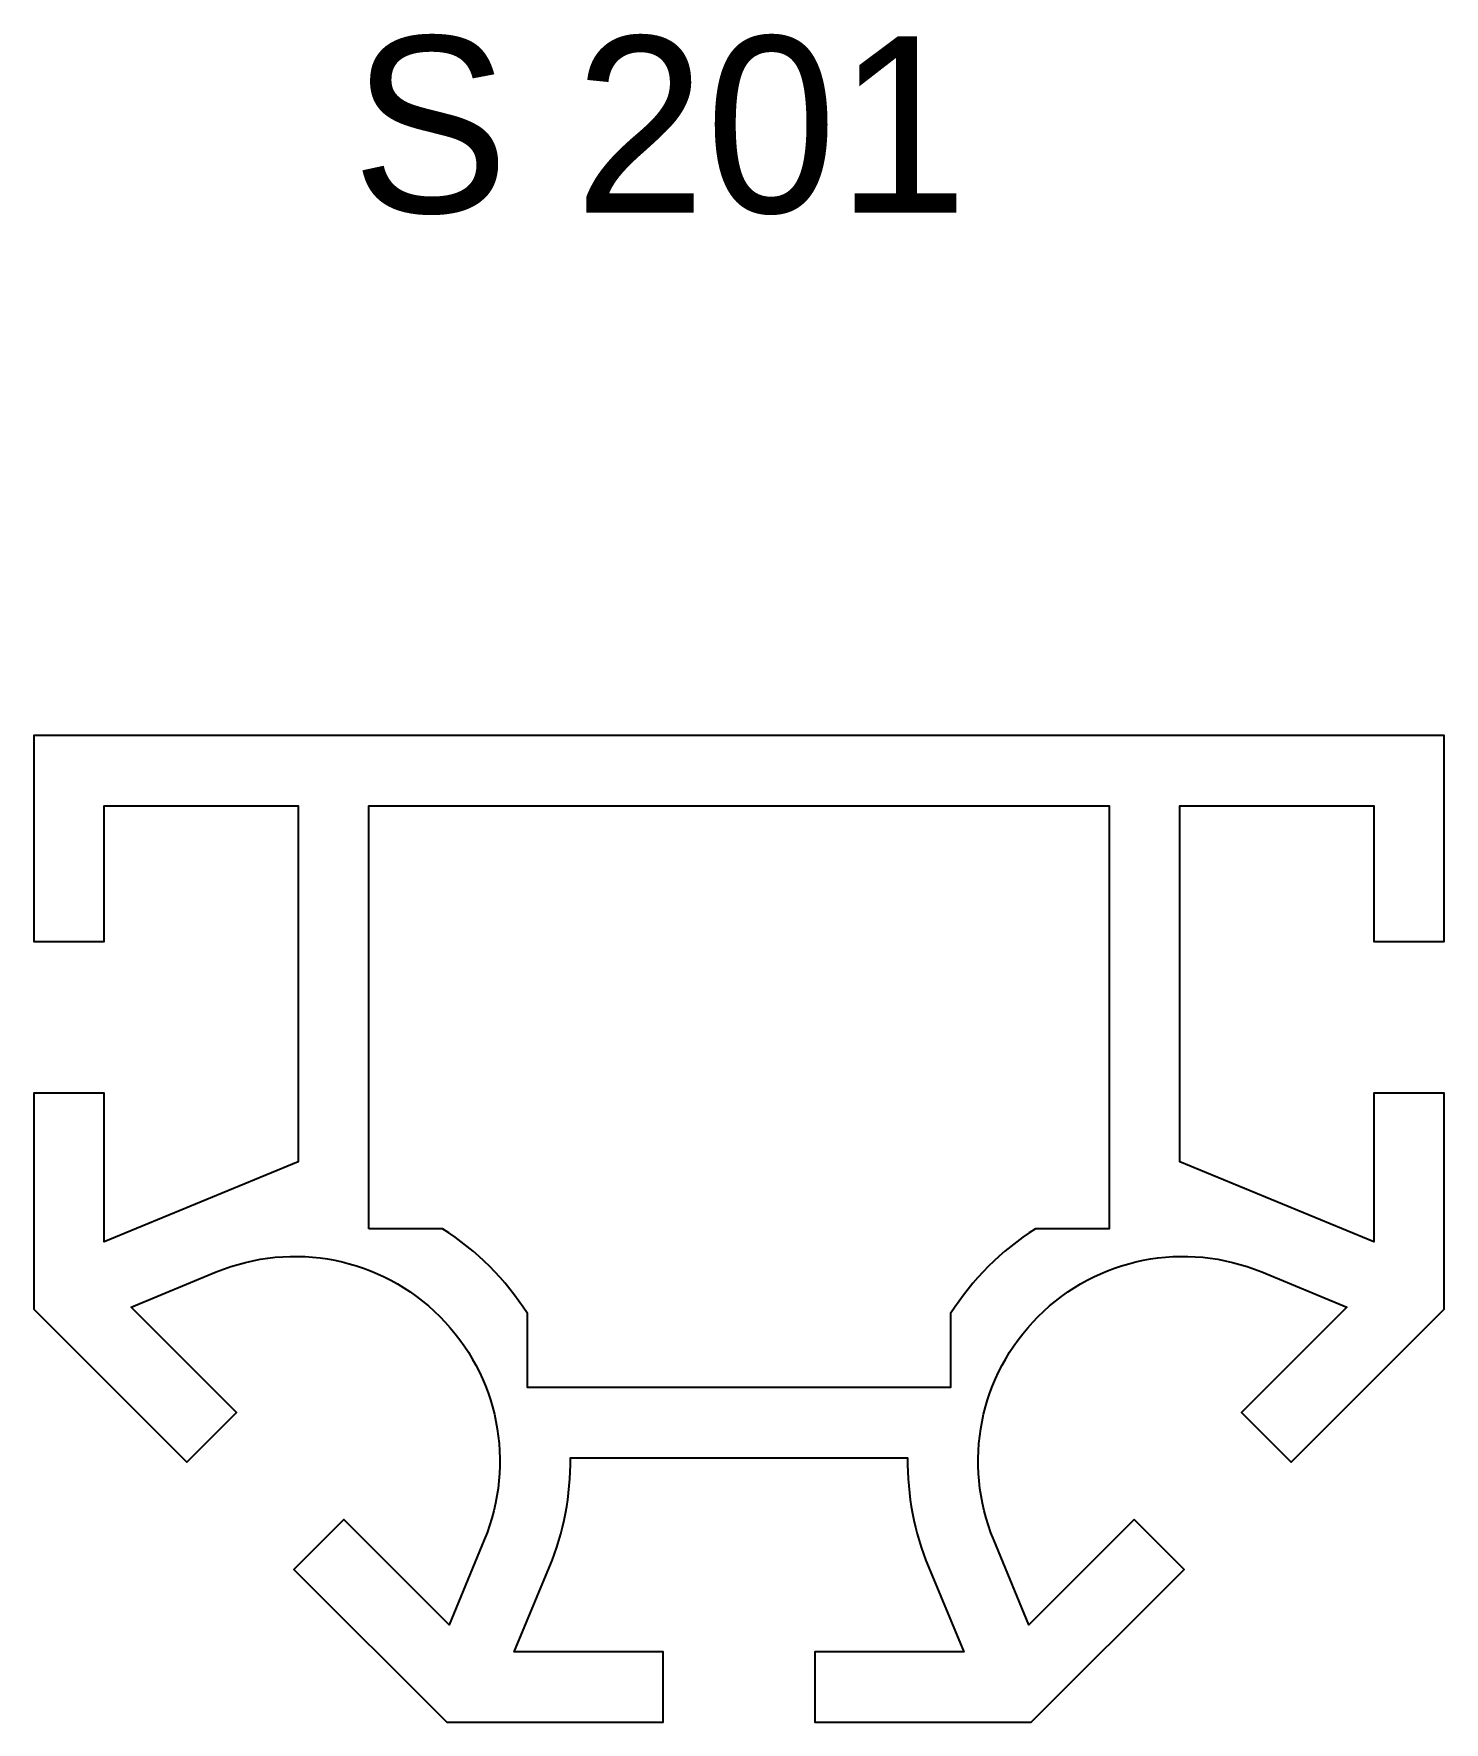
# Model space of a CAD drawing. Header units: millimetres. Extents: x -20 to 20, y -17.8 to 30.2.
import ezdxf

# ---------------------------------------------------------------- set-up
doc = ezdxf.new("R2010")
doc.units = ezdxf.units.MM
doc.header["$LTSCALE"] = 0.0125
doc.layers.add('Profil', color=7, linetype='Continuous')
doc.layers.add('Text_erfasst', color=3, linetype='Continuous')
doc.styles.add('gs25', font='gsimplex.shx', dxfattribs={"height": 25})

msp = doc.modelspace()

# ---------------------------------------------------------------- linework, layer by layer
at = {"layer": 'Profil'}
for points in [[(11.208, -11.998), (8.221, -14.985), (7.224, -12.577, -0.668179), (14.827, -4.974), (17.235, -5.971), (14.248, -8.958), (15.662, -10.372), (20, -6.034), (20, 0.1), (18, 0.1), (18, -4.123), (12.5, -1.845), (12.5, 8.25), (18, 8.25), (18, 4.4), (20, 4.4), (20, 10.25), (-20, 10.25), (-20, 4.4), (-18, 4.4), (-18, 8.25), (-12.5, 8.25), (-12.5, -1.845), (-18, -4.123), (-18, 0.1), (-20, 0.1), (-20, -6.034), (-15.662, -10.372), (-14.248, -8.958), (-17.235, -5.971), (-14.827, -4.974, -0.668179), (-7.224, -12.577), (-8.221, -14.985), (-11.208, -11.998), (-12.622, -13.412), (-8.284, -17.75), (-2.15, -17.75), (-2.15, -15.75), (-6.373, -15.75), (-5.376, -13.342, 0.10172), (-4.782, -10.25), (4.782, -10.25, 0.10172), (5.376, -13.342), (6.373, -15.75), (2.15, -15.75), (2.15, -17.75), (8.284, -17.75), (12.622, -13.412)], [(-10.5, -3.75), (-10.5, 8.25), (10.5, 8.25), (10.5, -3.75), (8.407, -3.75, 0.110175), (6, -6.157), (6, -8.25), (-6, -8.25), (-6, -6.157, 0.110175), (-8.407, -3.75)]]:
    msp.add_lwpolyline(points, format="xyb", close=True, dxfattribs=at)

# ---------------------------------------------------------------- texts
at = {"layer": 'Text_erfasst', "style": 'gs25'}
msp.add_text('S 201', height=5, dxfattribs=at).set_placement((-10.983, 25.085))

doc.saveas('drawing.dxf')
